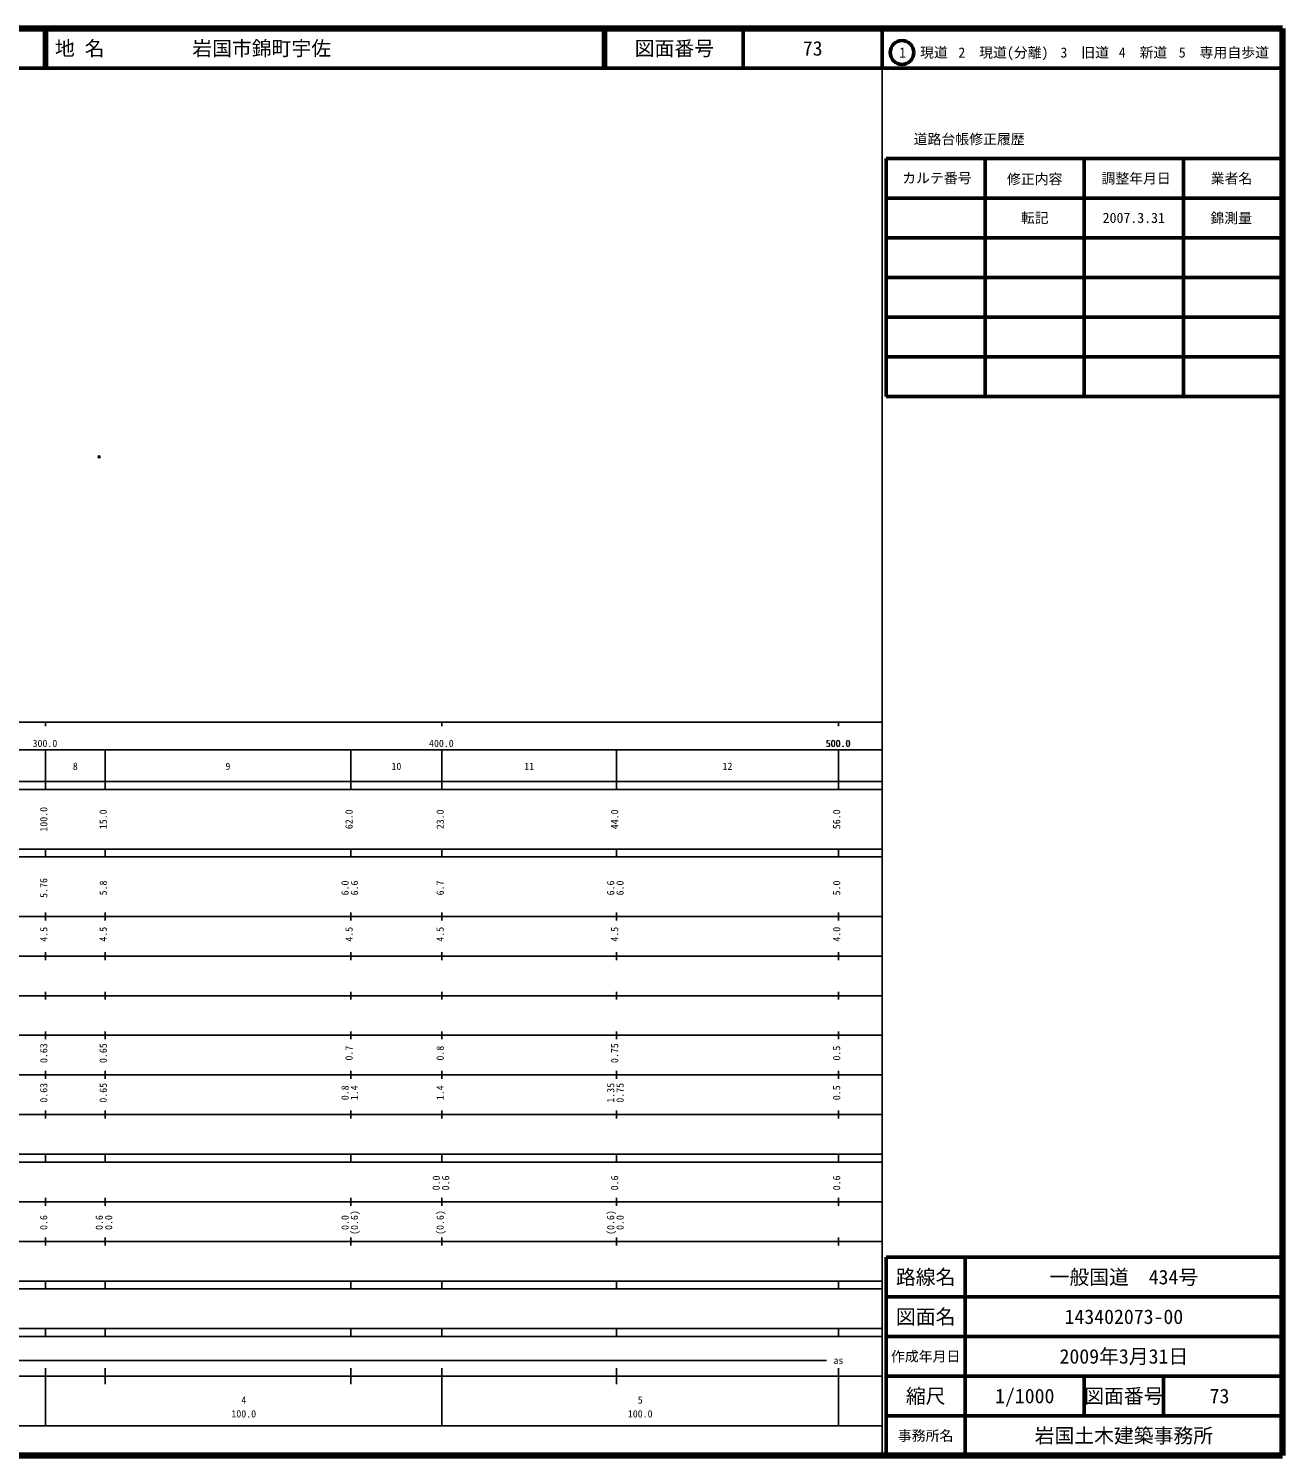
# Model space of a CAD drawing. Units: millimetres on the paper. Extents: x 40 to 680, y 20 to 380.
# Drawn here: x 363.7 to 680, y 20 to 380 of the extents above; entities that cross this region are included whole.
import ezdxf
from ezdxf.enums import TextEntityAlignment as Align

# ---------------------------------------------------------------- set-up
doc = ezdxf.new("R2010")
doc.units = ezdxf.units.MM
doc.header["$PDMODE"] = 32
doc.header["$PDSIZE"] = 0.5
doc.layers.add('M-OTRS', color=6, linetype='Continuous')
doc.layers.add('M-TTL-TXT', color=7, linetype='Continuous')
for name, color, linetype, lineweight in [('M-TTL', 2, 'Continuous', 140), ('M-TTL-BAND', 7, 'Continuous', 25), ('M-TTL-FRAM', 2, 'Continuous', 50), ('M-TTL-LINE', 7, 'Continuous', 50)]:
    doc.layers.add(name, color=color, linetype=linetype, lineweight=lineweight)
doc.styles.add('ＭＳ ゴシック', font='')
doc.styles.get('ＭＳ ゴシック').set_extended_font_data('MS Gothic')

msp = doc.modelspace()

# ---------------------------------------------------------------- linework, layer by layer
at = {"layer": 'M-OTRS'}
msp.add_point((381.505, 271.914), dxfattribs=at)
at = {"layer": 'M-TTL'}
for p, q in [((680, 380), (40, 380)), ((680, 20), (680, 380)), ((40, 20), (680, 20))]:
    msp.add_line(p, q, dxfattribs=at)
at = {"layer": 'M-TTL-BAND'}
for p, q in [((579, 20), (579, 370)), ((40, 205), (579, 205)), ((368, 205), (368, 204)), ((468, 205), (468, 204)), ((568, 205), (568, 204)), ((68, 198), (579, 198)), ((368, 188), (368, 198)), ((383, 188), (383, 198)), ((445, 188), (445, 198)), ((468, 188), (468, 198)), ((512, 188), (512, 198)), ((568, 188), (568, 198)), ((40, 190), (579, 190)), ((40, 188), (579, 188)), ((40, 173), (579, 173)), ((368, 171), (368, 173)), ((383, 171), (383, 173)), ((445, 171), (445, 173)), ((468, 171), (468, 173)), ((512, 171), (512, 173)), ((568, 171), (568, 173)), ((40, 171), (579, 171)), ((40, 156), (579, 156)), ((368, 155), (368, 157)), ((383, 155), (383, 157)), ((445, 155), (445, 157)), ((468, 155), (468, 157)), ((512, 155), (512, 157)), ((568, 155), (568, 157)), ((46, 146), (579, 146)), ((368, 145), (368, 147)), ((383, 145), (383, 147)), ((445, 145), (445, 147)), ((468, 145), (468, 147)), ((512, 145), (512, 147)), ((568, 145), (568, 147)), ((368, 135), (368, 137)), ((383, 135), (383, 137)), ((445, 135), (445, 137)), ((468, 135), (468, 137)), ((512, 135), (512, 137)), ((568, 135), (568, 137)), ((52, 136), (579, 136)), ((46, 126), (579, 126)), ((368, 125), (368, 127)), ((383, 125), (383, 127)), ((445, 125), (445, 127)), ((468, 125), (468, 127)), ((512, 125), (512, 127)), ((568, 125), (568, 127)), ((52, 116), (579, 116)), ((368, 115), (368, 117)), ((383, 115), (383, 117)), ((445, 115), (445, 117)), ((468, 115), (468, 117)), ((512, 115), (512, 117)), ((568, 115), (568, 117)), ((46, 106), (579, 106)), ((368, 105), (368, 107)), ((383, 105), (383, 107)), ((445, 105), (445, 107)), ((468, 105), (468, 107)), ((512, 105), (512, 107)), ((568, 105), (568, 107)), ((40, 96), (579, 96)), ((40, 94), (579, 94)), ((368, 94), (368, 96)), ((383, 94), (383, 96)), ((445, 94), (445, 96)), ((468, 94), (468, 96)), ((512, 94), (512, 96)), ((568, 94), (568, 96)), ((49, 84), (579, 84)), ((368, 83), (368, 85)), ((383, 83), (383, 85)), ((445, 83), (445, 85)), ((468, 83), (468, 85)), ((512, 83), (512, 85)), ((568, 83), (568, 85)), ((40, 74), (579, 74)), ((368, 73), (368, 75)), ((383, 73), (383, 75)), ((445, 73), (445, 75)), ((468, 73), (468, 75)), ((512, 73), (512, 75)), ((568, 73), (568, 75)), ((40, 64), (579, 64)), ((40, 62), (579, 62)), ((368, 62), (368, 64)), ((383, 62), (383, 64)), ((445, 62), (445, 64)), ((468, 62), (468, 64)), ((512, 62), (512, 64)), ((568, 62), (568, 64)), ((40, 52), (579, 52)), ((368, 50), (368, 52)), ((383, 50), (383, 52)), ((445, 50), (445, 52)), ((468, 50), (468, 52)), ((512, 50), (512, 52)), ((568, 50), (568, 52)), ((40, 50), (579, 50)), ((71, 44), (565, 44)), ((40, 40), (579, 40)), ((368, 27.5), (368, 42)), ((383, 38), (383, 42)), ((445, 38), (445, 42)), ((468, 27.5), (468, 42)), ((512, 38), (512, 42)), ((568, 27.5), (568, 42)), ((68, 27.5), (579, 27.5))]:
    msp.add_line(p, q, dxfattribs=at)
at = {"layer": 'M-TTL-FRAM'}
for p, q in [((580, 347.197), (580, 287.197)), ((580, 347.197), (680, 347.197)), ((580, 287.197), (680, 287.197)), ((680, 70), (580, 70)), ((580, 70), (580, 20))]:
    msp.add_line(p, q, dxfattribs=at)
at = {"layer": 'M-TTL-LINE'}
for p, q in [((367.75, 380), (367.75, 370)), ((368.25, 380), (368.25, 370)), ((508.747, 380), (508.747, 370)), ((509.247, 380), (509.247, 370)), ((543.997, 380), (543.997, 370)), ((579, 380), (579, 370)), ((40, 370), (680, 370)), ((605, 347.197), (605, 287.197)), ((630, 347.197), (630, 287.197)), ((655, 347.197), (655, 287.197)), ((580, 337.197), (680, 337.197)), ((580, 327.197), (680, 327.197)), ((580, 317.197), (680, 317.197)), ((580, 307.197), (680, 307.197)), ((580, 297.197), (680, 297.197)), ((600, 70), (600, 20)), ((680, 60), (580, 60)), ((680, 50), (580, 50)), ((680, 40), (580, 40)), ((630, 40), (630, 30)), ((650, 40), (650, 30)), ((680, 30), (580, 30))]:
    msp.add_line(p, q, dxfattribs=at)
msp.add_circle((584.031, 373.958), 3, dxfattribs=at)

# ---------------------------------------------------------------- texts
at = {"layer": 'M-TTL-BAND', "style": 'ＭＳ ゴシック'}
for s, p in [('300.0', (367.844, 198.195)), ('400.0', (467.844, 198.195)), ('500.0', (567.844, 198.195)), ('500.0', (568, 198.195)), ('8', (375.5, 192.405)), ('9', (414, 192.405)), ('10', (456.5, 192.405)), ('11', (490, 192.405)), ('12', (540, 192.405)), ('as', (568, 42.5)), ('4', (418, 32.523)), ('5', (518, 32.523)), ('100.0', (418, 29.033)), ('100.0', (518, 29.033))]:
    msp.add_text(s, height=1.833, dxfattribs=at).set_placement(p, align=Align.BOTTOM_CENTER)
for s, p in [('100.0', (369, 180.5)), ('15.0', (384, 180.5)), ('62.0', (446, 180.5)), ('23.0', (469, 180.5)), ('44.0', (513, 180.5)), ('56.0', (569, 180.5)), ('5.76', (369, 163.174)), ('5.8', (384, 163.174)), ('6.0', (445, 163.174)), ('6.6', (447.37, 163.174)), ('6.7', (469, 163.174)), ('6.6', (512, 163.174)), ('6.0', (514.37, 163.174)), ('5.0', (569, 163.174)), ('4.5', (369, 151.5)), ('4.5', (384, 151.5)), ('4.5', (446, 151.5)), ('4.5', (469, 151.5)), ('4.5', (513, 151.5)), ('4.0', (569, 151.5)), ('0.63', (369, 121.5)), ('0.65', (384, 121.5)), ('0.7', (446, 121.5)), ('0.8', (469, 121.5)), ('0.75', (513, 121.5)), ('0.5', (569, 121.5)), ('0.63', (369, 111.5)), ('0.65', (384, 111.5)), ('0.8', (445, 111.5)), ('1.4', (447.37, 111.5)), ('1.4', (469, 111.5)), ('1.35', (512, 111.5)), ('0.75', (514.37, 111.5)), ('0.5', (569, 111.5)), ('0.0', (468, 88.764)), ('0.6', (470.37, 88.764)), ('0.6', (513, 88.764)), ('0.6', (569, 88.764)), ('0.6', (369, 78.764)), ('0.6', (383, 78.764)), ('0.0', (385.37, 78.764)), ('0.0', (445, 78.764)), ('(0.6)', (447.37, 78.764)), ('(0.6)', (469, 78.764)), ('(0.6)', (512, 78.764)), ('0.0', (514.37, 78.764))]:
    msp.add_text(s, height=1.833, rotation=90, dxfattribs=at).set_placement(p, align=Align.BOTTOM_CENTER)
at = {"layer": 'M-TTL-TXT', "style": 'ＭＳ ゴシック'}
for s, p in [('地 名', (370.38, 375)), ('岩国市錦町宇佐', (405.024, 375))]:
    msp.add_text(s, height=3.666, dxfattribs=at).set_placement(p, align=Align.MIDDLE_LEFT)
for s, height, p in [('図面番号', 3.666, (526.622, 375)), ('73', 3.666, (561.497, 375)), ('1\u3000現道', 2.566, (589.448, 373.958)), ('2\u3000現道(分離)', 2.566, (609.619, 373.958)), ('3\u3000旧道', 2.566, (630.121, 373.958)), ('4\u3000新道', 2.566, (644.824, 373.958)), ('5\u3000専用自歩道', 2.566, (665.228, 373.958)), ('道路台帳修正履歴', 2.566, (600.968, 352.113)), ('カルテ番号', 2.566, (592.839, 342.277)), ('修正内容', 2.566, (617.509, 342.023)), ('調整年月日', 2.566, (643.089, 342.197)), ('業者名', 2.566, (667.134, 342.197)), ('転記', 2.566, (617.5, 332.245)), ('2007.3.31', 2.566, (642.5, 332.245)), ('錦測量', 2.566, (667.077, 332.189)), ('路線名', 3.666, (590, 65)), ('路線名', 3.666, (590, 65)), ('一般国道\u3000434号', 3.666, (640, 65)), ('図面名', 3.666, (590, 55)), ('図面名', 3.666, (590, 55)), ('143402073-00', 3.666, (640, 55)), ('2009年3月31日', 3.666, (640, 45)), ('作成年月日', 2.566, (590, 45)), ('作成年月日', 2.566, (590, 45)), ('縮尺', 3.666, (590, 35)), ('縮尺', 3.666, (590, 35)), ('1/1000', 3.666, (615, 35)), ('図面番号', 3.666, (640, 35)), ('図面番号', 3.666, (640, 35)), ('73', 3.666, (664.125, 35)), ('事務所名', 2.566, (590, 25)), ('事務所名', 2.566, (590, 25)), ('岩国土木建築事務所', 3.666, (640, 25))]:
    msp.add_text(s, height=height, dxfattribs=at).set_placement(p, align=Align.MIDDLE_CENTER)

doc.saveas('drawing.dxf')
